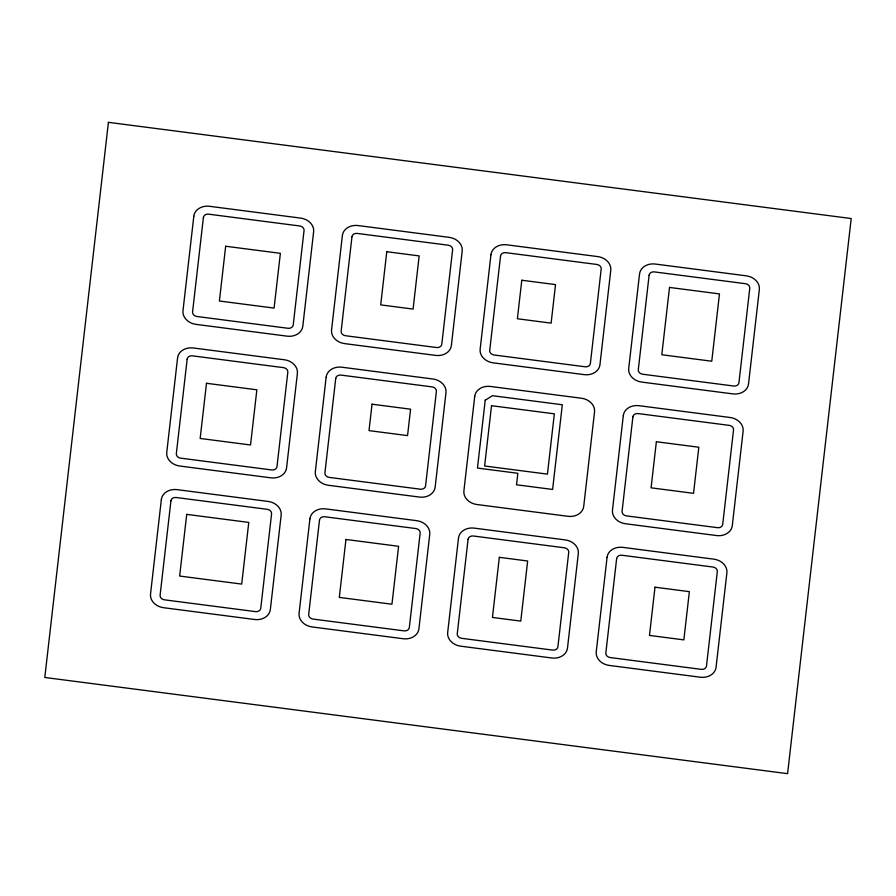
<?xml version="1.0" encoding="UTF-8"?>
<svg xmlns="http://www.w3.org/2000/svg" width="896" height="896" viewBox="0 0 896 896"><rect width="100%" height="100%" fill="white"/><g stroke="black" fill="none" stroke-linecap="round" stroke-linejoin="round"><path stroke-width="1.34" d="M108.416 122.338L44.8 677.466L787.584 773.662L851.2 218.534L108.416 122.338M161.347 499.587L150.528 594.026A14.504 11.883 9.1 0 0 163.554 607.701L254.61 619.494A14.504 11.883 9.1 0 0 270.346 609.549L281.165 515.099A14.504 11.883 9.1 0 0 268.139 501.435L177.072 489.642A14.504 11.883 9.1 0 0 161.347 499.587M177.576 357.918L166.757 452.368A14.504 11.883 9.1 0 0 179.782 466.032L270.85 477.826A14.504 11.883 9.1 0 0 286.574 467.88L297.394 373.442A14.504 11.883 9.1 0 0 284.368 359.766L193.312 347.973A14.504 11.883 9.1 0 0 177.576 357.918M193.816 216.25L182.986 310.699A14.504 11.883 9.1 0 0 196.011 324.363L287.078 336.157A14.504 11.883 9.1 0 0 302.803 326.211L313.634 231.773A14.504 11.883 9.1 0 0 300.608 218.098L209.541 206.304A14.504 11.883 9.1 0 0 193.816 216.25M170.934 500.83L160.104 595.269A4.838 3.965 9.1 0 0 164.45 599.827L255.517 611.621A4.838 3.965 9.1 0 0 260.758 608.306L271.578 513.867A4.838 3.965 9.1 0 0 267.232 509.309L176.176 497.515A4.838 3.965 9.1 0 0 170.934 500.83M187.163 359.162L176.344 453.6A4.838 3.965 9.1 0 0 180.69 458.158L271.746 469.952A4.838 3.965 9.1 0 0 276.987 466.637L287.818 372.198A4.838 3.965 9.1 0 0 283.472 367.64L192.405 355.846A4.838 3.965 9.1 0 0 187.163 359.162M203.403 217.493L192.573 311.942A4.838 3.965 9.1 0 0 196.918 316.49L287.974 328.283A4.838 3.965 9.1 0 0 293.227 324.968L304.046 230.53A4.838 3.965 9.1 0 0 299.701 225.971L208.645 214.178A4.838 3.965 9.1 0 0 203.403 217.493M186.715 514.371L179.648 576.05L241.696 584.091L248.774 522.413L186.715 514.371M206.494 383.286L200.166 438.458L250.533 444.987L256.861 389.805L206.494 383.286M225.669 246.243L219.397 301.011L274.086 308.09L280.37 253.333L225.669 246.243M309.915 518.829L299.096 613.267A14.504 11.883 9.1 0 0 312.122 626.942L403.189 638.736A14.504 11.883 9.1 0 0 418.914 628.79L429.744 534.341A14.504 11.883 9.1 0 0 416.718 520.677L325.651 508.883A14.504 11.883 9.1 0 0 309.915 518.829M326.155 377.16L315.336 471.61A14.504 11.883 9.1 0 0 328.362 485.274L419.418 497.067A14.504 11.883 9.1 0 0 435.154 487.122L445.973 392.683A14.504 11.883 9.1 0 0 432.947 379.008L341.88 367.214A14.504 11.883 9.1 0 0 326.155 377.16M342.384 235.491L331.565 329.941A14.504 11.883 9.1 0 0 344.59 343.605L435.658 355.398A14.504 11.883 9.1 0 0 451.382 345.453L462.202 251.014A14.504 11.883 9.1 0 0 449.176 237.35L358.12 225.557A14.504 11.883 9.1 0 0 342.384 235.491M319.502 520.072L308.683 614.51A4.838 3.965 9.1 0 0 313.029 619.069L404.085 630.862A4.838 3.965 9.1 0 0 409.326 627.547L420.157 533.109A4.838 3.965 9.1 0 0 415.811 528.55L324.755 516.757A4.838 3.965 9.1 0 0 319.502 520.072M335.742 378.403L324.912 472.842A4.838 3.965 9.1 0 0 329.258 477.4L420.325 489.194A4.838 3.965 9.1 0 0 425.566 485.878L436.386 391.44A4.838 3.965 9.1 0 0 432.04 386.882L340.984 375.088A4.838 3.965 9.1 0 0 335.742 378.403M351.971 236.734L341.152 331.184A4.838 3.965 9.1 0 0 345.498 335.731L436.554 347.525A4.838 3.965 9.1 0 0 441.795 344.221L452.614 249.771A4.838 3.965 9.1 0 0 448.28 245.213L357.213 233.419A4.838 3.965 9.1 0 0 351.971 236.734M345.957 539.47L339.315 597.408L391.955 604.218L398.597 546.291L345.957 539.47M386.781 251.709L380.699 304.886L413.078 309.075L419.171 255.909L386.781 251.709M372.042 404.197L369.018 430.618L407.546 435.613L410.581 409.192L372.042 404.197M458.494 538.07L447.675 632.52A14.504 11.883 9.1 0 0 460.701 646.184L551.757 657.978A14.504 11.883 9.1 0 0 567.493 648.032L578.312 553.594A14.504 11.883 9.1 0 0 565.286 539.918L474.23 528.125A14.504 11.883 9.1 0 0 458.494 538.07M474.723 396.402L463.904 490.851A14.504 11.883 9.1 0 0 476.93 504.515L567.997 516.309A14.504 11.883 9.1 0 0 583.722 506.363L594.541 411.925A14.504 11.883 9.1 0 0 581.526 398.25L490.459 386.456A14.504 11.883 9.1 0 0 474.723 396.402M490.963 254.733L480.144 349.182A14.504 11.883 9.1 0 0 493.17 362.846L584.226 374.64A14.504 11.883 9.1 0 0 599.962 364.694L610.781 270.256A14.504 11.883 9.1 0 0 597.755 256.592L506.688 244.798A14.504 11.883 9.1 0 0 490.963 254.733M468.082 539.314L457.262 633.752A4.838 3.965 9.1 0 0 461.597 638.31L552.664 650.104A4.838 3.965 9.1 0 0 557.906 646.789L568.725 552.35A4.838 3.965 9.1 0 0 564.39 547.792L473.323 535.998A4.838 3.965 9.1 0 0 468.082 539.314M500.55 255.976L489.72 350.426A4.838 3.965 9.1 0 0 494.066 354.984L585.133 366.778A4.838 3.965 9.1 0 0 590.374 363.462L601.194 269.013A4.838 3.965 9.1 0 0 596.848 264.454L505.792 252.661A4.838 3.965 9.1 0 0 500.55 255.976M485.229 400.243L477.456 468.07L517.843 473.29L516.522 484.781L552.608 489.451L562.318 404.757L492.419 395.696L485.229 400.243M491.534 405.698L484.624 465.998L547.434 474.13L554.344 413.829L491.534 405.698M521.797 280.235L517.384 318.763L551.118 323.131L555.531 284.603L521.797 280.235M499.33 557.323L492.442 617.445L520.766 621.107L527.654 560.997L499.33 557.323M607.074 557.312L596.243 651.762A14.504 11.883 9.1 0 0 609.269 665.426L700.336 677.219A14.504 11.883 9.1 0 0 716.061 667.274L726.891 572.835A14.504 11.883 9.1 0 0 713.866 559.16L622.798 547.366A14.504 11.883 9.1 0 0 607.074 557.312M623.302 415.643L612.483 510.093A14.504 11.883 9.1 0 0 625.509 523.757L716.565 535.55A14.504 11.883 9.1 0 0 732.301 525.605L743.12 431.166A14.504 11.883 9.1 0 0 730.094 417.491L639.038 405.698A14.504 11.883 9.1 0 0 623.302 415.643M639.531 273.974L628.712 368.424A14.504 11.883 9.1 0 0 641.738 382.088L732.805 393.882A14.504 11.883 9.1 0 0 748.53 383.947L759.349 289.498A14.504 11.883 9.1 0 0 746.323 275.834L655.267 264.04A14.504 11.883 9.1 0 0 639.531 273.974M616.65 558.555L605.83 652.994A4.838 3.965 9.1 0 0 610.176 657.552L701.232 669.346A4.838 3.965 9.1 0 0 706.485 666.03L717.304 571.592A4.838 3.965 9.1 0 0 712.958 567.034L621.902 555.24A4.838 3.965 9.1 0 0 616.65 558.555M632.89 416.886L622.07 511.336A4.838 3.965 9.1 0 0 626.405 515.883L717.472 527.677A4.838 3.965 9.1 0 0 722.714 524.362L733.533 429.923A4.838 3.965 9.1 0 0 729.198 425.365L638.131 413.571A4.838 3.965 9.1 0 0 632.89 416.886M649.118 275.218L638.299 369.667A4.838 3.965 9.1 0 0 642.645 374.226L733.701 386.019A4.838 3.965 9.1 0 0 738.942 382.704L749.773 288.254A4.838 3.965 9.1 0 0 745.427 283.696L654.36 271.902A4.838 3.965 9.1 0 0 649.118 275.218M669.514 287.437L661.808 354.749L711.76 361.222L719.477 293.91L669.514 287.437M656.365 441.739L651.078 487.827L693.538 493.326L698.824 447.238L656.365 441.739M654.998 587.205L649.477 635.421L683.838 639.878L689.371 591.651L654.998 587.205"/></g></svg>
